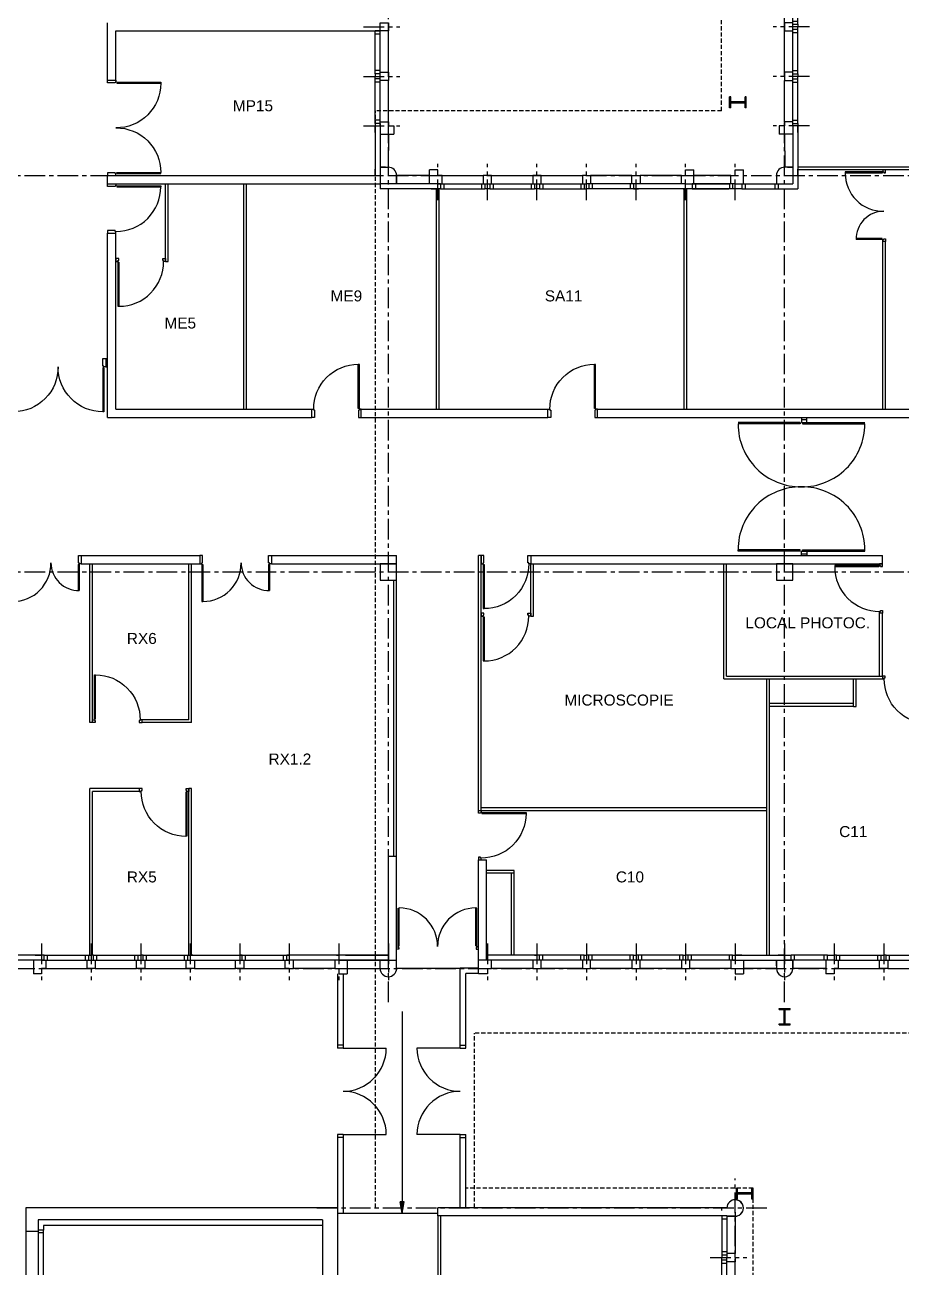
# Model space of a CAD drawing. Extents: x 1614 to 26454, y 2920 to 16595.
# Drawn here: x 5669 to 7263, y 11017 to 13274 of the extents above; entities that cross this region are included whole.
import ezdxf
from ezdxf.enums import TextEntityAlignment as Align

# ---------------------------------------------------------------- set-up
doc = ezdxf.new("R2010")
doc.units = 0
doc.header["$MEASUREMENT"] = 0
doc.linetypes.add('AXES', pattern=[2, 1.25, -0.25, 0.25, -0.25])
doc.linetypes.add('CACHE', pattern=[0.375, 0.25, -0.125])
doc.layers.get('0').update_dxf_attribs({"linetype": 'CONTINUOUS'})
for name, color, linetype in [('BA_APPUI_FENETRE', 140, 'CONTINUOUS'), ('BA_AUVENT', 140, 'CACHE'), ('BA_AXE_TRAME', 253, 'AXES'), ('BA_CLOISON_EXISTANTE', 4, 'CONTINUOUS'), ('BA_DOUBLAGE', 134, 'CONTINUOUS'), ('BA_ESCALIER', 8, 'CONTINUOUS'), ('BA_MENUIS_EXTERIEURE', 6, 'CONTINUOUS'), ('BA_MENUIS_INTERIEURE', 202, 'CONTINUOUS'), ('BA_STRUCTURE', 5, 'CONTINUOUS'), ('TXT_REP_PIECE', 3, 'CONTINUOUS')]:
    doc.layers.add(name, color=color, linetype=linetype)
doc.styles.add('ARIAL', font='arial.ttf')

# ---------------------------------------------------------------- blocks, each defined once
blk = doc.blocks.new('baie1')
at = {"layer": 'BA_APPUI_FENETRE'}
blk.add_line((7.5, -5), (82.5, -5), dxfattribs=at)
at = {"layer": 'BA_DOUBLAGE'}
for p, q in [((4.5, 19), (0, 19)), ((85.5, 19), (90, 19))]:
    blk.add_line(p, q, dxfattribs=at)
at = {"layer": 'BA_MENUIS_EXTERIEURE'}
for p, q in [((4.5, 19), (85.5, 19)), ((4.5, 10), (4.5, 19)), ((4.5, 10), (85.5, 10)), ((10.5, 10), (10.5, 19)), ((79.5, 10), (79.5, 19)), ((85.5, 10), (85.5, 19))]:
    blk.add_line(p, q, dxfattribs=at)
at = {"layer": 'BA_STRUCTURE'}
for points in [[(0, 10), (7.5, 10), (7.5, -5), (0, -5)], [(90, -5), (82.5, -5), (82.5, 10), (90, 10)]]:
    blk.add_lwpolyline(points, dxfattribs=at)
blk = doc.blocks.new('P80_5')
for p, q in [((-5.5, 6.5), (-5.5, 86.6)), ((-3.5, 86.5), (-5.5, 86.5)), ((-3.5, 6.5), (-3.5, 86.5)), ((-90, 0), (-90, 5)), ((-90, 5), (-86.5, 5)), ((-85, 0), (-90, 0)), ((-86.5, 5), (-86.5, 3.5)), ((-86.5, 3.5), (-85, 3.5)), ((-85, 3.5), (-85, 0)), ((-3.5, 6.5), (-5.5, 6.5)), ((-5, 3.5), (-5, 0)), ((-3.5, 3.5), (-5, 3.5)), ((-5, 0), (0, 0)), ((0, 5), (-3.5, 5)), ((-3.5, 5), (-3.5, 3.5)), ((0, 0), (0, 5))]:
    blk.add_line(p, q)
for centre, radius, start, end in [((-5.6, 5.7), 80.9, 89.9501, 180.4961), ((-5.5, 6.5), 0, 180, 270), ((-5, 3.5), 0, 180, 270)]:
    blk.add_arc(centre, radius, start, end)
blk = doc.blocks.new('baie2')
at = {"layer": 'BA_DOUBLAGE'}
blk.add_line((-12, 19), (0, 19), dxfattribs=at)
at = {"layer": 'BA_MENUIS_EXTERIEURE'}
for p, q in [((-78.3, 10), (-78.3, 19)), ((-12, 19), (-78.3, 19)), ((-12, 10), (-78.3, 10)), ((-72.3, 10), (-72.3, 19)), ((-18, 10), (-18, 19)), ((-12, 10), (-12, 19))]:
    blk.add_line(p, q, dxfattribs=at)
at = {"layer": 'BA_STRUCTURE'}
for p, q in [((-75, 0), (-75, 10)), ((0, 10), (-15, 10)), ((-15, 10), (-15, -15)), ((0, -15), (-15, -15)), ((0, -5), (0, -15))]:
    blk.add_line(p, q, dxfattribs=at)
blk = doc.blocks.new('P80_15')
for p, q in [((3.5, 96.5), (5.5, 96.5)), ((3.5, 16.5), (3.5, 96.5)), ((5.5, 16.5), (5.5, 96.6)), ((0, 0), (0, 15)), ((0, 15), (3.5, 15)), ((5, 0), (0, 0)), ((3.5, 16.5), (5.5, 16.5)), ((3.5, 15), (3.5, 13.5)), ((3.5, 13.5), (5, 13.5)), ((5, 13.5), (5, 0)), ((85, 13.5), (85, 0)), ((86.5, 13.5), (85, 13.5)), ((85, 0), (90, 0)), ((90, 15), (86.5, 15)), ((86.5, 15), (86.5, 13.5)), ((90, 0), (90, 15))]:
    blk.add_line(p, q)
for centre, radius, start, end in [((5.6, 15.7), 80.9, 359.5039, 90.0499), ((5, 13.5), 0, 270, 0), ((5.5, 16.5), 0, 270, 0)]:
    blk.add_arc(centre, radius, start, end)
blk = doc.blocks.new('P160_15')
for p, q in [((3.5, 16.5), (3.5, 96.5)), ((3.5, 96.5), (5.5, 96.5)), ((5.5, 16.5), (5.5, 96.6)), ((167.5, 16.5), (167.5, 96.6)), ((169.5, 96.5), (167.5, 96.5)), ((169.5, 16.5), (169.5, 96.5)), ((0, 0), (0, 15)), ((0, 15), (3.5, 15)), ((5, 0), (0, 0)), ((3.5, 16.5), (5.5, 16.5)), ((3.5, 15), (3.5, 13.5)), ((3.5, 13.5), (5, 13.5)), ((5, 13.5), (5, 0)), ((169.5, 16.5), (167.5, 16.5)), ((168, 13.5), (168, 0)), ((169.5, 13.5), (168, 13.5)), ((168, 0), (173, 0)), ((169.5, 15), (169.5, 13.5)), ((173, 15), (169.5, 15)), ((173, 0), (173, 15))]:
    blk.add_line(p, q)
for centre, radius, start, end in [((5.6, 15.7), 80.9, 359.5039, 90.0499), ((167.4, 15.7), 80.9, 89.9501, 180.4961), ((5, 13.5), 0, 270, 0), ((5.5, 16.5), 0, 270, 0), ((167.5, 16.5), 0, 180, 270), ((168, 13.5), 0, 180, 270)]:
    blk.add_arc(centre, radius, start, end)

msp = doc.modelspace()

# ---------------------------------------------------------------- hatches: boundary and pattern name
at = {"layer": 'BA_ESCALIER'}
h = msp.add_hatch(color=256, dxfattribs=at)
h.paths.add_polyline_path([(6354.9, 11127.9), (6356.8, 11127.9), (6358.4, 11137), (6354.9, 11137)])
h.paths.add_polyline_path([(6354.9, 11137), (6351.4, 11137), (6353, 11127.9), (6354.9, 11127.9)])
h.paths.add_polyline_path([(6356.8, 11127.9), (6354.9, 11127.9), (6354.9, 11116.3)])
h.paths.add_polyline_path([(6354.9, 11116.3), (6354.9, 11127.9), (6353, 11127.9)])

# ---------------------------------------------------------------- linework, layer by layer
at = {"layer": 'BA_APPUI_FENETRE'}
for p, q in [((6329.8, 13188.3), (6329.8, 13263.3)), ((6329.8, 13075.8), (6329.7, 13015.8)), ((7049.8, 13075.8), (7049.9, 13015.8)), ((6404.8, 13000.8), (6344.8, 13000.7)), ((6427.3, 13000.8), (6502.3, 13000.8)), ((6517.3, 13000.8), (6592.3, 13000.8)), ((6607.3, 13000.8), (6682.3, 13000.8)), ((6772.3, 13000.8), (6697.3, 13000.8)), ((6862.3, 13000.8), (6787.3, 13000.8)), ((6952.3, 13000.8), (6884.8, 13000.8)), ((5624.8, 11560.9), (5684.8, 11560.9)), ((5797.3, 11560.8), (5872.3, 11560.8)), ((5887.3, 11560.8), (5962.3, 11560.8)), ((5977.3, 11560.8), (6052.3, 11560.8)), ((6232.3, 11560.8), (6157.3, 11560.8)), ((6254.8, 11560.8), (6314.8, 11560.8)), ((6344.8, 11561.4), (6460.4, 11561.4)), ((6592.3, 11560.8), (6517.3, 11560.8)), ((6772.3, 11560.8), (6697.3, 11560.8)), ((6862.3, 11560.8), (6787.3, 11560.8)), ((7034.8, 11560.9), (6974.8, 11560.9)), ((7124.8, 11560.8), (7064.8, 11560.9)), ((6247.4, 11116.3), (6419.4, 11116.3)), ((6959.8, 11118.3), (6959.8, 11043.3)), ((5671.4, 11083.3), (5671.4, 10813.3))]:
    msp.add_line(p, q, dxfattribs=at)
at = {"layer": 'BA_AUVENT', "ltscale": 30}
for p, q in [((6935.1, 13118.1), (6935.1, 15284.8)), ((6306.4, 11584.8), (6306.4, 13118.1)), ((6935.1, 13118.1), (6306.4, 13118.1)), ((6306.4, 11126.3), (6306.4, 11584.8)), ((8261, 11443.5), (6486.4, 11443.5)), ((6486.4, 11126.3), (6486.4, 11443.5)), ((6992.4, 11162.1), (6470.4, 11162.1)), ((6992.4, 9380.4), (6992.4, 11162.1))]:
    msp.add_line(p, q, dxfattribs=at)
at = {"layer": 'BA_AXE_TRAME', "ltscale": 30}
for p, q in [((6329.8, 11499.7), (6329.8, 15941.9)), ((7049.8, 11499.7), (7049.8, 15761.9)), ((6284.7, 13270.8), (6350.9, 13270.8)), ((7094.9, 13270.8), (7028.7, 13270.8)), ((6284.7, 13180.8), (6350.9, 13180.8)), ((7094.9, 13180.8), (7028.7, 13180.8)), ((6284.7, 13090.8), (6350.9, 13090.8)), ((7094.9, 13090.8), (7028.7, 13090.8)), ((6419.8, 12955.7), (6419.8, 13021.9)), ((6509.8, 12955.7), (6509.8, 13021.9)), ((6599.8, 12955.7), (6599.8, 13021.9)), ((6689.8, 12955.7), (6689.8, 13021.9)), ((6779.8, 12955.7), (6779.8, 13021.9)), ((6869.8, 12955.7), (6869.8, 13021.9)), ((6959.8, 12955.7), (6959.8, 13021.9)), ((2668.7, 13000.8), (8550.9, 13000.8)), ((2668.7, 12280.8), (8550.9, 12280.8)), ((5699.8, 11605.9), (5699.8, 11539.7)), ((5789.8, 11605.9), (5789.8, 11539.7)), ((5879.8, 11605.9), (5879.8, 11539.7)), ((5969.8, 11605.9), (5969.8, 11539.7)), ((6059.8, 11605.9), (6059.8, 11539.7)), ((6149.8, 11605.9), (6149.8, 11539.7)), ((6239.8, 11605.9), (6239.8, 11539.7)), ((6329.8, 11605.9), (6329.8, 11539.7)), ((6509.8, 11605.9), (6509.8, 11539.7)), ((6509.8, 11605.9), (6509.8, 11539.7)), ((6599.8, 11605.9), (6599.8, 11539.7)), ((6689.8, 11605.9), (6689.8, 11539.7)), ((6779.8, 11605.9), (6779.8, 11539.7)), ((6869.8, 11605.9), (6869.8, 11539.7)), ((6959.8, 11605.9), (6959.8, 11539.7)), ((7049.8, 11605.9), (7049.8, 11539.7)), ((7139.8, 11605.9), (7139.8, 11539.7)), ((7229.8, 11605.9), (7229.8, 11539.7)), ((6509.8, 11584.8), (6508.4, 11584.8)), ((4314.8, 11560.8), (8550.9, 11560.8)), ((6959.8, 9376.2), (6959.8, 11179.2)), ((6199.8, 11126.3), (7020.9, 11126.3)), ((6914.7, 11035.8), (6980.9, 11035.8))]:
    msp.add_line(p, q, dxfattribs=at)
at = {"layer": 'BA_CLOISON_EXISTANTE'}
for p, q in [((7754.8, 13015.8), (7073.8, 13015.8)), ((7754.8, 13010.8), (7073.8, 13010.8)), ((5924.8, 12844.8), (5924.8, 12985.8)), ((5929.8, 12844.8), (5929.8, 12985.8)), ((6067.3, 12576.3), (6067.3, 12985.8)), ((6072.3, 12576.3), (6072.3, 12985.8)), ((6417.3, 12576.3), (6417.3, 12976.8)), ((6422.3, 12576.3), (6422.3, 12976.8)), ((6867.3, 12576.3), (6867.3, 12976.8)), ((6872.3, 12576.3), (6872.3, 12976.8)), ((7228.3, 12576.3), (7228.3, 12880.8)), ((7233.3, 12576.3), (7233.3, 12880.8)), ((5924.8, 12844.8), (5929.8, 12844.8)), ((6493.4, 11847.8), (6493.4, 12310.8)), ((6498.4, 12310.8), (6493.4, 12310.8)), ((6498.4, 11847.8), (6498.4, 12310.8)), ((5787.3, 12007.3), (5787.3, 12295.8)), ((5792.3, 12007.3), (5792.3, 12295.8)), ((5967.3, 12012.3), (5967.3, 12295.8)), ((5972.3, 12007.3), (5972.3, 12295.8)), ((6588.4, 12200.8), (6588.4, 12295.8)), ((6593.4, 12200.8), (6593.4, 12295.8)), ((6939.4, 12086.8), (6939.4, 12295.8)), ((6944.4, 12091.8), (6944.4, 12295.8)), ((6339.8, 11764.8), (6339.8, 12265.8)), ((6344.8, 11764.8), (6344.8, 12265.8)), ((6588.4, 12200.8), (6593.4, 12200.8)), ((7222.3, 12091.8), (7222.3, 12205.8)), ((7227.3, 12091.8), (7227.3, 12205.8)), ((6939.4, 12086.8), (7227.3, 12086.8)), ((6944.4, 12091.8), (7227.3, 12091.8)), ((7017.4, 11584.8), (7017.4, 12086.8)), ((7022.4, 11584.8), (7022.4, 12086.8)), ((7174.8, 12036.8), (7174.8, 12086.8)), ((7179.8, 12036.8), (7179.8, 12086.8)), ((7174.8, 12036.8), (7179.8, 12036.8)), ((5967.3, 12012.3), (5882.3, 12012.3)), ((5792.3, 12007.3), (5787.3, 12007.3)), ((5972.3, 12007.3), (5882.3, 12007.3)), ((5787.3, 11584.8), (5787.3, 11887.3)), ((5877.3, 11887.3), (5787.3, 11887.3)), ((5792.3, 11584.8), (5792.3, 11882.3)), ((5877.3, 11882.3), (5792.3, 11882.3)), ((5967.3, 11584.8), (5967.3, 11887.3)), ((5972.3, 11887.3), (5967.3, 11887.3)), ((5972.3, 11584.8), (5972.3, 11887.3)), ((6493.4, 11847.8), (7017.4, 11847.8)), ((6498.4, 11852.8), (7017.4, 11852.8)), ((6558.4, 11738.8), (6508.4, 11738.8)), ((6558.4, 11733.8), (6508.4, 11733.8)), ((6558.4, 11733.8), (6558.4, 11738.8)), ((6419.4, 11111.3), (6419.4, 10954.9)), ((6424.4, 11111.3), (6424.4, 10954.9))]:
    msp.add_line(p, q, dxfattribs=at)
at = {"layer": 'BA_DOUBLAGE'}
for p, q in [((6305.8, 13185.3), (6305.8, 13180.8)), ((6305.8, 13078.8), (6305.8, 13090.8)), ((7073.8, 13078.8), (7073.8, 13090.8)), ((6305.8, 13000.8), (6305.8, 13012.5)), ((6305.8, 13000.8), (6305.8, 13012.5)), ((7073.8, 13000.8), (7073.8, 13012.5)), ((7073.8, 13000.8), (7073.8, 13012.5)), ((7073.8, 13000.8), (7073.8, 12989.2)), ((6407.8, 12976.8), (6419.8, 12976.8)), ((6424.3, 12976.8), (6419.8, 12976.8)), ((6514.3, 12976.8), (6505.3, 12976.8)), ((6604.3, 12976.8), (6595.3, 12976.8)), ((6685.3, 12976.8), (6689.8, 12976.8)), ((6694.3, 12976.8), (6689.8, 12976.8)), ((6775.3, 12976.8), (6784.3, 12976.8)), ((6865.3, 12976.8), (6869.8, 12976.8)), ((6881.8, 12976.8), (6869.8, 12976.8)), ((6970.1, 12976.8), (6955.3, 12976.8)), ((6971.8, 12976.8), (6959.8, 12976.8)), ((5687.8, 11584.8), (5699.8, 11584.8)), ((5794.3, 11584.8), (5789.8, 11584.8)), ((5875.3, 11584.8), (5879.8, 11584.8)), ((5884.3, 11584.8), (5879.8, 11584.8)), ((5965.3, 11584.8), (5969.8, 11584.8)), ((5974.3, 11584.8), (5969.8, 11584.8)), ((6055.3, 11584.8), (6059.8, 11584.8)), ((6154.3, 11584.8), (6149.8, 11584.8)), ((6235.3, 11584.8), (6239.8, 11584.8)), ((6251.8, 11584.8), (6239.8, 11584.8)), ((6514.3, 11584.8), (6509.8, 11584.8)), ((6595.3, 11584.8), (6599.8, 11584.8)), ((6694.3, 11584.8), (6689.8, 11584.8)), ((6775.3, 11584.8), (6779.8, 11584.8)), ((6784.3, 11584.8), (6779.8, 11584.8)), ((6865.3, 11584.8), (6869.8, 11584.8)), ((6971.8, 11584.8), (6959.8, 11584.8)), ((7049.8, 11584.8), (7038.2, 11584.8)), ((7049.8, 11584.8), (7061.5, 11584.8)), ((7049.8, 11584.8), (7061.5, 11584.8)), ((7049.8, 11584.8), (7061.5, 11584.8)), ((6935.8, 11121.3), (6935.8, 11125.8)), ((5703.4, 11094.3), (5703.4, 11085.6)), ((6210.4, 11094.3), (5703.4, 11094.3)), ((6935.8, 11040.3), (6935.8, 11035.8))]:
    msp.add_line(p, q, dxfattribs=at)
at = {"layer": 'BA_ESCALIER'}
for p, q in [((6354.9, 11482.7), (6354.9, 11116.3)), ((6354.9, 11116.3), (6351.4, 11137)), ((6358.4, 11137), (6351.4, 11137)), ((6354.9, 11116.3), (6358.4, 11137))]:
    msp.add_line(p, q, dxfattribs=at)
at = {"layer": 'BA_MENUIS_EXTERIEURE'}
for p, q in [((6305.8, 13185.3), (6305.8, 13263.3)), ((6314.8, 13263.3), (6305.8, 13263.3)), ((6314.8, 13257.3), (6305.8, 13257.3)), ((6314.8, 13185.3), (6314.8, 13266.3)), ((6314.8, 13191.3), (6305.8, 13191.3)), ((6314.8, 13185.3), (6305.8, 13185.3)), ((6949.8, 13123.4), (6949.8, 13143.4)), ((6951.8, 13143.4), (6949.8, 13143.4)), ((6951.8, 13123.4), (6951.8, 13143.4)), ((6979.8, 13143.4), (6977.8, 13143.4)), ((6977.8, 13123.4), (6977.8, 13143.4)), ((6979.8, 13123.4), (6979.8, 13143.4)), ((6951.8, 13123.4), (6949.8, 13123.4)), ((6977.8, 13134.4), (6951.8, 13134.4)), ((6977.8, 13132.4), (6951.8, 13132.4)), ((6979.8, 13123.4), (6977.8, 13123.4)), ((6305.8, 13095.3), (6305.8, 13000.8)), ((6314.8, 13095.3), (6314.8, 13000.8)), ((7064.8, 13078.8), (7064.8, 12985.8)), ((7073.8, 13090.8), (7073.8, 12976.8)), ((6314.8, 12985.8), (6314.8, 12976.8)), ((6424.3, 12985.8), (6314.8, 12985.8)), ((6424.3, 12985.8), (6424.3, 12976.8)), ((6424.3, 12985.8), (6505.3, 12985.8)), ((6430.3, 12985.8), (6430.3, 12976.8)), ((6499.3, 12985.8), (6499.3, 12976.8)), ((6505.3, 12985.8), (6505.3, 12976.8)), ((6514.3, 12985.8), (6514.3, 12976.8)), ((6514.3, 12985.8), (6595.3, 12985.8)), ((6520.3, 12985.8), (6520.3, 12976.8)), ((6589.3, 12985.8), (6589.3, 12976.8)), ((6595.3, 12985.8), (6595.3, 12976.8)), ((6604.3, 12985.8), (6604.3, 12976.8)), ((6604.3, 12985.8), (6685.3, 12985.8)), ((6610.3, 12985.8), (6610.3, 12976.8)), ((6679.3, 12985.8), (6679.3, 12976.8)), ((6685.3, 12985.8), (6685.3, 12976.8)), ((6694.3, 12985.8), (6694.3, 12976.8)), ((6775.3, 12985.8), (6694.3, 12985.8)), ((6700.3, 12985.8), (6700.3, 12976.8)), ((6769.3, 12985.8), (6769.3, 12976.8)), ((6869.8, 12985.8), (6775.3, 12985.8)), ((6775.3, 12985.8), (6775.3, 12976.8)), ((6881.8, 12985.8), (6881.8, 12976.8)), ((6881.8, 12985.8), (6948.2, 12985.8)), ((6955.3, 12985.8), (6881.8, 12985.8)), ((6887.8, 12985.8), (6887.8, 12976.8)), ((6949.3, 12985.8), (6949.3, 12976.8)), ((6955.3, 12985.8), (6955.3, 12976.8)), ((6971.8, 12985.8), (7064.8, 12985.8)), ((6971.8, 12985.8), (6971.8, 12976.8)), ((6977.8, 12985.8), (6977.8, 12976.8)), ((7032.2, 12985.8), (7032.2, 12976.8)), ((7038.2, 12985.8), (7038.2, 12976.8)), ((6341.5, 12976.8), (6314.8, 12976.8)), ((6424.3, 12976.8), (6341.5, 12976.8)), ((6424.3, 12976.8), (6505.3, 12976.8)), ((6514.3, 12976.8), (6595.3, 12976.8)), ((6604.3, 12976.8), (6685.3, 12976.8)), ((6775.3, 12976.8), (6694.3, 12976.8)), ((6869.8, 12976.8), (6775.3, 12976.8)), ((6955.3, 12976.8), (6872.3, 12976.8)), ((6881.8, 12976.8), (6948.2, 12976.8)), ((6971.8, 12976.8), (7073.8, 12976.8)), ((5704.3, 11584.8), (5609.8, 11584.8)), ((5794.3, 11575.8), (5794.3, 11584.8)), ((5794.3, 11584.8), (5875.3, 11584.8)), ((5800.3, 11575.8), (5800.3, 11584.8)), ((5869.3, 11575.8), (5869.3, 11584.8)), ((5875.3, 11575.8), (5875.3, 11584.8)), ((5884.3, 11584.8), (5965.3, 11584.8)), ((5884.3, 11575.8), (5884.3, 11584.8)), ((5890.3, 11575.8), (5890.3, 11584.8)), ((5959.3, 11575.8), (5959.3, 11584.8)), ((5965.3, 11575.8), (5965.3, 11584.8)), ((5965.3, 11584.8), (6064.3, 11584.8)), ((6329.8, 11584.8), (6145.3, 11584.8)), ((6251.8, 11584.8), (6329.8, 11584.8)), ((6599.8, 11584.8), (6508.4, 11584.8)), ((6694.3, 11575.8), (6694.3, 11584.8)), ((6775.3, 11584.8), (6694.3, 11584.8)), ((6700.3, 11575.8), (6700.3, 11584.8)), ((6769.3, 11575.8), (6769.3, 11584.8)), ((6775.3, 11575.8), (6775.3, 11584.8)), ((6865.3, 11584.8), (6784.3, 11584.8)), ((6784.3, 11575.8), (6784.3, 11584.8)), ((6790.3, 11575.8), (6790.3, 11584.8)), ((6859.3, 11575.8), (6859.3, 11584.8)), ((6865.3, 11575.8), (6865.3, 11584.8)), ((6955.3, 11584.8), (7049.8, 11584.8)), ((5704.3, 11575.8), (5609.8, 11575.8)), ((5794.3, 11575.8), (5875.3, 11575.8)), ((5884.3, 11575.8), (5965.3, 11575.8)), ((5965.3, 11575.8), (6055.3, 11575.8)), ((6329.8, 11575.8), (6145.3, 11575.8)), ((6251.8, 11575.8), (6314.8, 11575.8)), ((6460.4, 11416.3), (6460.4, 11561.4)), ((6493.4, 11561.4), (6460.4, 11561.4)), ((6599.8, 11575.8), (6508.4, 11575.8)), ((6775.3, 11575.8), (6694.3, 11575.8)), ((6865.3, 11575.8), (6784.3, 11575.8)), ((6955.3, 11575.8), (7049.8, 11575.8)), ((6237.4, 11550.8), (6237.4, 11416.3)), ((6247.4, 11550.8), (6247.4, 11416.3)), ((6470.4, 11416.3), (6470.4, 11551.4)), ((6493.4, 11551.4), (6470.4, 11551.4)), ((7039.8, 11488.2), (7059.8, 11488.2)), ((7039.8, 11486.2), (7039.8, 11488.2)), ((7039.8, 11486.2), (7059.8, 11486.2)), ((7048.8, 11460.2), (7048.8, 11486.2)), ((7050.8, 11460.2), (7050.8, 11486.2)), ((7059.8, 11486.2), (7059.8, 11488.2)), ((7039.8, 11458.2), (7039.8, 11460.2)), ((7039.8, 11460.2), (7059.8, 11460.2)), ((7039.8, 11458.2), (7059.8, 11458.2)), ((7059.8, 11458.2), (7059.8, 11460.2)), ((6247.4, 11421.3), (6237.4, 11421.3)), ((6247.4, 11416.3), (6237.4, 11416.3)), ((6247.4, 11416.3), (6326, 11416.3)), ((6460.4, 11416.3), (6381.7, 11416.3)), ((6460.4, 11421.3), (6470.4, 11421.3)), ((6460.4, 11416.3), (6470.4, 11416.3)), ((6247.4, 11259), (6237.4, 11259)), ((6237.4, 11259), (6237.4, 11116.3)), ((6247.4, 11254), (6237.4, 11254)), ((6247.4, 11259), (6247.4, 11116.3)), ((6247.4, 11259), (6326, 11259)), ((6460.4, 11259), (6381.7, 11259)), ((6460.4, 11126.3), (6460.4, 11259)), ((6460.4, 11259), (6470.4, 11259)), ((6460.4, 11254), (6470.4, 11254)), ((6470.4, 11126.3), (6470.4, 11259)), ((6962.4, 11142.1), (6962.4, 11162.1)), ((6964.4, 11162.1), (6962.4, 11162.1)), ((6964.4, 11142.1), (6964.4, 11162.1)), ((6990.4, 11153.1), (6964.4, 11153.1)), ((6992.4, 11162.1), (6990.4, 11162.1)), ((6990.4, 11142.1), (6990.4, 11162.1)), ((6992.4, 11142.1), (6992.4, 11162.1)), ((6964.4, 11142.1), (6962.4, 11142.1)), ((6990.4, 11151.1), (6964.4, 11151.1)), ((6992.4, 11142.1), (6990.4, 11142.1)), ((6237.4, 11116.3), (6247.4, 11116.3)), ((6935.8, 11111.3), (6935.8, 11040.3)), ((6944.8, 11111.3), (6935.8, 11111.3)), ((6944.8, 11111.3), (6944.8, 11040.3)), ((5703.4, 11085.6), (5693.4, 11085.6)), ((5703.4, 10811), (5703.4, 11085.6)), ((6944.8, 11105.3), (6935.8, 11105.3)), ((5693.4, 11083.3), (5693.4, 10813.3)), ((5703.4, 11080.6), (5693.4, 11080.6)), ((6944.8, 11046.3), (6935.8, 11046.3)), ((6944.8, 11040.3), (6935.8, 11040.3))]:
    msp.add_line(p, q, dxfattribs=at)
for centre, start, end in [((6247.4, 11416.3), 270, 360), ((6460.4, 11416.3), 180, 270), ((6247.4, 11259), 360, 90), ((6460.4, 11259), 90, 180)]:
    msp.add_arc(centre, 78.6, start, end, dxfattribs=at)
at = {"layer": 'BA_MENUIS_INTERIEURE'}
for p, q in [((7159.8, 13007.3), (7159.8, 13005.3)), ((7226.8, 13007.3), (7159.8, 13007.3)), ((7226.8, 13005.3), (7159.8, 13005.3)), ((7226.8, 13007.3), (7226.8, 13005.3)), ((7228.3, 13010.8), (7228.3, 13007.3)), ((7233.3, 13010.8), (7228.3, 13010.8)), ((7228.3, 13007.3), (7229.8, 13007.3)), ((7229.8, 13007.3), (7229.8, 13005.8)), ((7229.8, 13005.8), (7233.3, 13005.8)), ((7233.3, 13005.8), (7233.3, 13010.8)), ((7226.8, 12886.3), (7179.8, 12886.3)), ((7226.8, 12884.3), (7179.8, 12884.3)), ((7226.8, 12884.3), (7226.8, 12886.3)), ((7228.3, 12884.3), (7229.8, 12884.3)), ((7228.3, 12880.8), (7228.3, 12884.3)), ((7233.3, 12880.8), (7228.3, 12880.8)), ((7229.8, 12884.3), (7229.8, 12885.8)), ((7229.8, 12885.8), (7233.3, 12885.8)), ((7233.3, 12885.8), (7233.3, 12880.8)), ((7080.3, 12561.3), (7080.3, 12552.4)), ((7090.3, 12557.3), (7080.3, 12557.3)), ((7090.3, 12550.3), (7090.3, 12561.3)), ((7078.2, 12549.6), (6965.2, 12549.6)), ((7078.2, 12552.4), (6965.4, 12552.4)), ((7078.2, 12552.4), (7078.2, 12549.6)), ((7080.3, 12552.4), (7082.4, 12552.4)), ((7082.4, 12552.4), (7082.4, 12550.3)), ((7082.4, 12552.4), (7082.4, 12549.6)), ((7082.4, 12552.4), (7195.2, 12552.4)), ((7082.4, 12550.3), (7090.3, 12550.3)), ((7082.4, 12549.6), (7195.4, 12549.6)), ((5766.8, 12310.8), (5771.8, 12310.8)), ((5766.8, 12297.3), (5766.8, 12310.8)), ((5771.8, 12310.8), (5771.8, 12295.8)), ((5992.3, 12310.8), (5987.3, 12310.8)), ((5987.3, 12310.8), (5987.3, 12295.8)), ((5992.3, 12297.3), (5992.3, 12310.8)), ((6112.3, 12310.8), (6117.3, 12310.8)), ((6112.3, 12297.3), (6112.3, 12310.8)), ((6117.3, 12310.8), (6117.3, 12295.8)), ((7078.2, 12321.2), (6965.2, 12321.2)), ((6965.4, 12318.4), (6965.4, 12321.2)), ((7078.2, 12318.4), (6965.4, 12318.4)), ((7078.2, 12318.4), (7078.2, 12321.2)), ((7080.3, 12310.8), (7080.3, 12318.3)), ((7080.3, 12318.3), (7082.4, 12318.3)), ((7090.3, 12313.4), (7080.3, 12313.4)), ((7082.4, 12318.4), (7082.4, 12321.2)), ((7082.4, 12321.2), (7195.4, 12321.2)), ((7082.4, 12318.3), (7082.4, 12320.5)), ((7082.4, 12320.5), (7090.3, 12320.5)), ((7082.4, 12318.4), (7195.2, 12318.4)), ((7090.3, 12320.5), (7090.3, 12310.8)), ((7195.2, 12318.4), (7195.2, 12321.2)), ((5766.2, 12294.3), (5766.2, 12247.3)), ((5768.2, 12294.3), (5766.2, 12294.3)), ((5768.3, 12297.3), (5766.8, 12297.3)), ((5768.2, 12294.3), (5768.2, 12247.3)), ((5768.3, 12295.8), (5768.3, 12297.3)), ((5771.8, 12295.8), (5768.3, 12295.8)), ((5987.3, 12295.8), (5990.8, 12295.8)), ((5990.8, 12295.8), (5990.8, 12297.3)), ((5990.8, 12297.3), (5992.3, 12297.3)), ((5990.8, 12294.3), (5990.8, 12227.3)), ((5990.8, 12294.3), (5992.8, 12294.3)), ((5992.8, 12294.3), (5992.8, 12227.3)), ((6111.8, 12294.3), (6111.8, 12247.3)), ((6113.8, 12294.3), (6111.8, 12294.3)), ((6113.8, 12297.3), (6112.3, 12297.3)), ((6113.8, 12295.8), (6113.8, 12297.3)), ((6117.3, 12295.8), (6113.8, 12295.8)), ((6113.8, 12294.3), (6113.8, 12247.3)), ((5990.8, 12227.3), (5992.8, 12227.3)), ((7174.8, 12041.8), (7022.4, 12041.8)), ((7174.8, 12036.8), (7022.4, 12036.8)), ((6553.4, 11584.8), (6553.4, 11733.8)), ((6558.4, 11584.8), (6558.4, 11733.8)), ((6347.8, 11601.8), (6347.8, 11670.5)), ((6347.8, 11670.5), (6349.6, 11670.5)), ((6349.6, 11601.8), (6349.6, 11670.6)), ((6488.7, 11601.8), (6488.7, 11670.6)), ((6490.4, 11670.5), (6488.7, 11670.5)), ((6490.4, 11601.8), (6490.4, 11670.5)), ((6344.8, 11600.1), (6347.8, 11600.1)), ((6344.8, 11595.8), (6344.8, 11600.1)), ((6349.1, 11595.8), (6344.8, 11595.8)), ((6347.8, 11601.8), (6349.6, 11601.8)), ((6347.8, 11600.1), (6347.8, 11598.8)), ((6347.8, 11598.8), (6349.1, 11598.8)), ((6349.1, 11598.8), (6349.1, 11595.8)), ((6488.7, 11601.8), (6490.4, 11601.8)), ((6490.4, 11598.8), (6489.1, 11598.8)), ((6489.1, 11598.8), (6489.1, 11595.8)), ((6489.1, 11595.8), (6493.4, 11595.8)), ((6493.4, 11600.1), (6490.4, 11600.1)), ((6490.4, 11600.1), (6490.4, 11598.8)), ((6493.4, 11595.8), (6493.4, 11600.1))]:
    msp.add_line(p, q, dxfattribs=at)
for centre, radius, start, end in [((7228.9, 13004.9), 69.1, 179.6995, 270.7256), ((7226.8, 13005.3), 0, 270, 0), ((7229.8, 13005.8), 0, 270, 0), ((7229.8, 12885.8), 50, 90, 181.6992), ((7226.8, 12886.3), 0, 0, 90), ((7229.8, 12885.8), 0, 0, 90), ((7079.3, 12549.5), 114.1, 179.9501, 270.4961), ((7078.2, 12549.6), 0, 270, 360), ((7081.3, 12549.5), 114.1, 269.5039, 0.0499), ((7082.4, 12550.3), 0, 270, 360), ((7082.4, 12549.6), 0, 180, 270), ((7079.3, 12321.3), 114.1, 89.5039, 180.0499), ((7081.3, 12321.3), 114.1, 359.9501, 90.4961), ((7078.2, 12321.2), 0, 360, 90), ((7082.4, 12321.2), 0, 90, 180), ((7082.4, 12320.5), 0, 360, 90), ((5647.6, 12296.4), 69.1, 269.6995, 0.7256), ((5766.8, 12297.3), 50, 180, 271.6992), ((5766.2, 12294.3), 0, 90, 180), ((5766.8, 12297.3), 0, 90, 180), ((5992.3, 12297.3), 0, 0, 90), ((5993.2, 12296.4), 69.1, 269.6995, 0.7256), ((5992.8, 12294.3), 0, 0, 90), ((6112.3, 12297.3), 50, 180, 271.6992), ((6111.8, 12294.3), 0, 90, 180), ((6112.3, 12297.3), 0, 90, 180), ((6349.6, 11601.2), 69.5, 359.5039, 90.0499), ((6488.6, 11601.2), 69.5, 89.9501, 180.4961), ((6349.1, 11598.8), 0, 270, 0), ((6488.7, 11601.2), 0, 90, 180), ((6489.1, 11598.8), 0, 180, 270)]:
    msp.add_arc(centre, radius, start, end, dxfattribs=at)
at = {"layer": 'BA_STRUCTURE'}
for p, q in [((5819.8, 13173.8), (5819.8, 13278.3)), ((5834.8, 13263.3), (6314.8, 13263.3)), ((5834.8, 13173.8), (5834.8, 13263.3)), ((6314.8, 13090.8), (6314.8, 13075.8)), ((6314.8, 13075.8), (6339.8, 13075.8)), ((6329.8, 13090.8), (6339.8, 13090.8)), ((6339.8, 13090.8), (6339.8, 13075.8)), ((7039.8, 13090.8), (7039.8, 13075.8)), ((7049.8, 13090.8), (7039.8, 13090.8)), ((7064.8, 13075.8), (7039.8, 13075.8)), ((7064.8, 13090.8), (7064.8, 13075.8)), ((6314.8, 13015.8), (6314.8, 12985.8)), ((6314.8, 13015.8), (6329.9, 13015.8)), ((6324.8, 13015.8), (6314.8, 13015.8)), ((6324.8, 13015.8), (6314.8, 13015.8)), ((6324.8, 13015.8), (6314.8, 13015.8)), ((6419.8, 13010.8), (6404.8, 13010.8)), ((6404.8, 12985.8), (6404.8, 13010.8)), ((6419.8, 13000.8), (6419.8, 13010.8)), ((6869.8, 13000.8), (6869.8, 13010.8)), ((6869.8, 13010.8), (6884.8, 13010.8)), ((6884.8, 12985.8), (6884.8, 13010.8)), ((6959.8, 13010.8), (6974.8, 13010.8)), ((6959.8, 13000.8), (6959.8, 13010.8)), ((6974.8, 12985.8), (6974.8, 13010.8)), ((7064.8, 13015.8), (7049.7, 13015.8)), ((7054.8, 13015.8), (7064.8, 13015.8)), ((7054.8, 13015.8), (7064.8, 13015.8)), ((7054.8, 13015.8), (7064.8, 13015.8)), ((7064.8, 13015.8), (7064.8, 12985.8)), ((5819.8, 13000.8), (6314.8, 13000.8)), ((5819.8, 12985.8), (5819.8, 13000.8)), ((5819.8, 12985.8), (6314.8, 12985.8)), ((6344.8, 12985.8), (6314.8, 12985.8)), ((6324.8, 12985.8), (6314.8, 12985.8)), ((6344.8, 12985.8), (6344.8, 13000.9)), ((6344.8, 13000.8), (6344.8, 12985.8)), ((6344.8, 13000.8), (6344.8, 12985.8)), ((6344.8, 13000.8), (6344.8, 12985.8)), ((6344.8, 12995.8), (6344.8, 12985.8)), ((6344.8, 12995.8), (6344.8, 12985.8)), ((6344.8, 12995.8), (6344.8, 12985.8)), ((6419.8, 12985.8), (6404.8, 12985.8)), ((6869.8, 12985.8), (6884.8, 12985.8)), ((6959.8, 12985.8), (6974.8, 12985.8)), ((7034.8, 13000.8), (7034.8, 12985.8)), ((7034.8, 12995.8), (7034.8, 12985.8)), ((7034.8, 12985.8), (7064.8, 12985.8)), ((7054.8, 12985.8), (7064.8, 12985.8)), ((5819.8, 12561.3), (5819.8, 12895.8)), ((5834.8, 12576.3), (5834.8, 12895.8)), ((5816.3, 12668.3), (5819.8, 12668.3)), ((5816.3, 12653.3), (5819.8, 12653.3)), ((5834.8, 12576.3), (6190.6, 12576.3)), ((6280.6, 12576.3), (6619.7, 12576.3)), ((6709.7, 12576.3), (7784.8, 12576.3)), ((5819.8, 12561.3), (6190.6, 12561.3)), ((6280.6, 12561.3), (6619.7, 12561.3)), ((6709.7, 12561.3), (7799.8, 12561.3)), ((5771.8, 12310.8), (5987.3, 12310.8)), ((6117.3, 12310.8), (6344.8, 12310.8)), ((6344.8, 12295.8), (6344.8, 12310.8)), ((6588.4, 12310.8), (7227.3, 12310.8)), ((7227.3, 12295.8), (7227.3, 12310.8)), ((5771.8, 12295.8), (5987.3, 12295.8)), ((6117.3, 12295.8), (6344.8, 12295.8)), ((6588.4, 12295.8), (7227.3, 12295.8)), ((6329.8, 11575.8), (6329.8, 11764.8)), ((6329.8, 11764.8), (6344.8, 11764.8)), ((6344.8, 11575.8), (6344.8, 11764.8)), ((6493.4, 11550.8), (6493.4, 11757.8)), ((6493.4, 11757.8), (6508.4, 11757.8)), ((6508.4, 11575.8), (6508.4, 11757.8)), ((5699.8, 11575.8), (5684.8, 11575.8)), ((5684.8, 11575.8), (5684.8, 11550.8)), ((5699.8, 11560.8), (5699.8, 11550.8)), ((6239.8, 11575.8), (6254.8, 11575.8)), ((6239.8, 11560.8), (6239.8, 11550.8)), ((6254.8, 11575.8), (6254.8, 11550.8)), ((6314.8, 11575.8), (6344.8, 11575.8)), ((6314.8, 11560.8), (6314.8, 11575.8)), ((6344.8, 11560.8), (6344.8, 11575.8)), ((6509.8, 11575.8), (6493.4, 11575.8)), ((6509.8, 11560.8), (6509.8, 11550.8)), ((6959.8, 11575.8), (6974.8, 11575.8)), ((6959.8, 11560.8), (6959.8, 11550.8)), ((6974.8, 11575.8), (6974.8, 11550.8)), ((7034.8, 11575.8), (7034.8, 11560.7)), ((7034.8, 11565.8), (7034.8, 11575.8)), ((7034.8, 11575.8), (7064.8, 11575.8)), ((7034.8, 11565.8), (7034.8, 11575.8)), ((7064.8, 11575.8), (7049.8, 11575.8)), ((7064.8, 11575.8), (7049.8, 11575.8)), ((7064.8, 11560.8), (7064.8, 11575.8)), ((7064.8, 11575.8), (7064.8, 11560.7)), ((7064.8, 11560.8), (7064.8, 11575.8)), ((7064.8, 11560.8), (7064.8, 11575.8)), ((7064.8, 11565.8), (7064.8, 11575.8)), ((7064.8, 11565.8), (7064.8, 11575.8)), ((7064.8, 11565.8), (7064.8, 11575.8)), ((5699.8, 11550.8), (5684.8, 11550.8)), ((6239.8, 11550.8), (6254.8, 11550.8)), ((6509.8, 11550.8), (6493.4, 11550.8)), ((6959.8, 11550.8), (6974.8, 11550.8)), ((5671.4, 11126.3), (5671.4, 11083.3)), ((6237.4, 11126.3), (5671.4, 11126.3)), ((6237.4, 11126.3), (6237.4, 10929.3)), ((6944.8, 11126.3), (6419.4, 11126.3)), ((6419.4, 11111.3), (6419.4, 11126.3)), ((6944.8, 11111.3), (6419.4, 11111.3)), ((6959.8, 11110.8), (6944.8, 11110.8)), ((6954.8, 11110.8), (6944.8, 11110.8)), ((6954.8, 11110.8), (6944.8, 11110.8)), ((6944.8, 11110.8), (6959.9, 11110.8)), ((6954.8, 11110.8), (6944.8, 11110.8)), ((5693.4, 11104.3), (5693.4, 11083.3)), ((6210.4, 11104.3), (5693.4, 11104.3)), ((6210.4, 11104.3), (6210.4, 10929.3)), ((5693.4, 11083.3), (5671.4, 11083.3))]:
    msp.add_line(p, q, dxfattribs=at)
for points in [[(6314.8, 13270.8), (6314.8, 13278.3), (6329.8, 13278.3), (6329.8, 13270.8)], [(6329.8, 13270.8), (6329.8, 13263.3), (6314.8, 13263.3), (6314.8, 13270.8)], [(6314.8, 13180.8), (6314.8, 13188.3), (6329.8, 13188.3), (6329.8, 13180.8)], [(6419.8, 12985.8), (6427.3, 12985.8), (6427.3, 13000.8), (6419.8, 13000.8)], [(6509.8, 13000.8), (6502.3, 13000.8), (6502.3, 12985.8), (6509.8, 12985.8)], [(6509.8, 12985.8), (6517.3, 12985.8), (6517.3, 13000.8), (6509.8, 13000.8)], [(6599.8, 13000.8), (6592.3, 13000.8), (6592.3, 12985.8), (6599.8, 12985.8)], [(6599.8, 12985.8), (6607.3, 12985.8), (6607.3, 13000.8), (6599.8, 13000.8)], [(6689.8, 13000.8), (6682.3, 13000.8), (6682.3, 12985.8), (6689.8, 12985.8)], [(6689.8, 13000.8), (6697.3, 13000.8), (6697.3, 12985.8), (6689.8, 12985.8)], [(6779.8, 12985.8), (6772.3, 12985.8), (6772.3, 13000.8), (6779.8, 13000.8)], [(6779.8, 13000.8), (6787.3, 13000.8), (6787.3, 12985.8), (6779.8, 12985.8)], [(6869.8, 12985.8), (6862.3, 12985.8), (6862.3, 13000.8), (6869.8, 13000.8)], [(6959.8, 12985.8), (6952.3, 12985.8), (6952.3, 13000.8), (6959.8, 13000.8)], [(5789.8, 11575.8), (5797.3, 11575.8), (5797.3, 11560.8), (5789.8, 11560.8)], [(5879.8, 11560.8), (5872.3, 11560.8), (5872.3, 11575.8), (5879.8, 11575.8)], [(5879.8, 11575.8), (5887.3, 11575.8), (5887.3, 11560.8), (5879.8, 11560.8)], [(5969.8, 11560.8), (5962.3, 11560.8), (5962.3, 11575.8), (5969.8, 11575.8)], [(5969.8, 11575.8), (5977.3, 11575.8), (5977.3, 11560.8), (5969.8, 11560.8)], [(6059.8, 11560.8), (6052.3, 11560.8), (6052.3, 11575.8), (6059.8, 11575.8)], [(6149.8, 11560.8), (6157.3, 11560.8), (6157.3, 11575.8), (6149.8, 11575.8)], [(6239.8, 11575.8), (6232.3, 11575.8), (6232.3, 11560.8), (6239.8, 11560.8)], [(6509.8, 11560.8), (6517.3, 11560.8), (6517.3, 11575.8), (6509.8, 11575.8)], [(6599.8, 11575.8), (6592.3, 11575.8), (6592.3, 11560.8), (6599.8, 11560.8)], [(6689.8, 11560.8), (6697.3, 11560.8), (6697.3, 11575.8), (6689.8, 11575.8)], [(6779.8, 11575.8), (6772.3, 11575.8), (6772.3, 11560.8), (6779.8, 11560.8)], [(6779.8, 11560.8), (6787.3, 11560.8), (6787.3, 11575.8), (6779.8, 11575.8)], [(6869.8, 11575.8), (6862.3, 11575.8), (6862.3, 11560.8), (6869.8, 11560.8)], [(6959.8, 11035.8), (6959.8, 11043.3), (6944.8, 11043.3), (6944.8, 11035.8)]]:
    msp.add_lwpolyline(points, dxfattribs=at)
for points in [[(6344.8, 12295.8), (6314.8, 12295.8), (6314.8, 12265.8), (6344.8, 12265.8)], [(7064.8, 12295.8), (7034.8, 12295.8), (7034.8, 12265.8), (7064.8, 12265.8)]]:
    msp.add_lwpolyline(points, close=True, dxfattribs=at)
for centre, start, end in [((6329.8, 13000.8), 360, 90.299), ((7049.8, 13000.8), 89.701, 180), ((6329.8, 11560.8), 180, 0), ((7049.8, 11560.8), 179.701, 0), ((6959.8, 11125.8), 269.701, 178.2347), ((6959.8, 11125.8), 270, 90.299)]:
    msp.add_arc(centre, 15, start, end, dxfattribs=at)

# ---------------------------------------------------------------- block references
at = {"layer": 'BA_MENUIS_INTERIEURE', "xscale": -1}
for name, p, rotation in [('P160_15', (5819.8, 13000.8), 269.9999999999999), ('P160_15', (5643.3, 12668.3), 179.9999999999999), ('P80_15', (6498.4, 12310.8), 179.9999999999999), ('P80_5', (5792.3, 12007.3), 359.9999999999999), ('P80_5', (7317.3, 12091.8), 179.9999999999999), ('P80_5', (5967.3, 11887.3), 179.9999999999999), ('P80_5', (6493.4, 11847.8), 269.9999999999999)]:
    msp.add_blockref(name, p, dxfattribs=dict(at, rotation=rotation))
at = {"layer": 'BA_MENUIS_INTERIEURE'}
for name, p, rotation in [('P80_15', (5819.8, 12985.8), 270.0000000000001), ('P80_5', (5834.8, 12849.8), 180.0000000000001), ('P80_5', (7227.3, 12295.8), 90.00000000000007), ('P80_5', (6498.4, 12205.8), 180.0000000000001)]:
    msp.add_blockref(name, p, dxfattribs=dict(at, rotation=rotation))
at = {"layer": 'BA_MENUIS_INTERIEURE', "xscale": -1}
for p in [(6280.6, 12561.3), (6709.7, 12561.3)]:
    msp.add_blockref('P80_15', p, dxfattribs=at)
at = {"layer": 'BA_STRUCTURE', "xscale": -1, "rotation": 269.9999999999999}
for p in [(7054.8, 13270.8), (7054.8, 13180.8), (7054.8, 13090.8)]:
    msp.add_blockref('baie1', p, dxfattribs=at)
at = {"layer": 'BA_STRUCTURE'}
for p, rotation in [((6324.8, 13090.8), 90), ((5699.8, 11565.8), 359.9999999999999), ((6059.8, 11565.8), 359.9999999999999), ((6954.8, 10945.8), 90)]:
    msp.add_blockref('baie1', p, dxfattribs=dict(at, rotation=rotation))
at = {"layer": 'BA_STRUCTURE', "xscale": -1}
for p in [(6689.8, 11565.8), (6959.8, 11565.8)]:
    msp.add_blockref('baie1', p, dxfattribs=at)
at = {"layer": 'BA_STRUCTURE'}
for name, p in [('baie2', (7139.8, 11565.8)), ('baie1', (7139.8, 11565.8)), ('baie1', (7229.8, 11565.8))]:
    msp.add_blockref(name, p, dxfattribs=at)

# ---------------------------------------------------------------- texts
at = {"layer": 'TXT_REP_PIECE', "style": 'ARIAL'}
msp.add_text('MICROSCOPIE', height=20, dxfattribs=at).set_placement((6748.9, 12038.2), align=Align.CENTER)
at = {"layer": 'TXT_REP_PIECE', "char_height": 20, "width": 224.767, "attachment_point": 5, "style": 'ARIAL'}
for s, insert in [('{\\fArial|b0|i0|c0|p34;MP15}', (6083.8, 13127.3)), ('{\\fArial|b0|i0|c0|p34;ME5}', (5951.7, 12732.7)), ('{\\fArial|b0|i0|c0|p34;RX1.2}', (6150.9, 11941.1))]:
    msp.add_mtext(s, dxfattribs=dict(at, insert=insert))
at = {"layer": 'TXT_REP_PIECE', "char_height": 20, "width": 224.767, "attachment_point": 5}
for s, insert in [('{\\fArial|b0|i0|c0|p34;ME9}', (6253.5, 12782)), ('{\\fArial|b0|i0|c0|p34;SA11}', (6648.2, 12782)), ('{\\fArial|b0|i0|c0|p34;LOCAL PHOTOC.}', (7091.8, 12188.3)), ('{\\fArial|b0|i0|c0|p34;RX6}', (5881.8, 12159.9)), ('{\\fArial|b0|i0|c0|p34;C11}', (7174.5, 11809.2)), ('{\\fArial|b0|i0|c0|p34;RX5}', (5881.8, 11726.9)), ('{\\fArial|b0|i0|c0|p34;C10}', (6768.7, 11726.9))]:
    msp.add_mtext(s, dxfattribs=dict(at, insert=insert))

doc.saveas('drawing.dxf')
